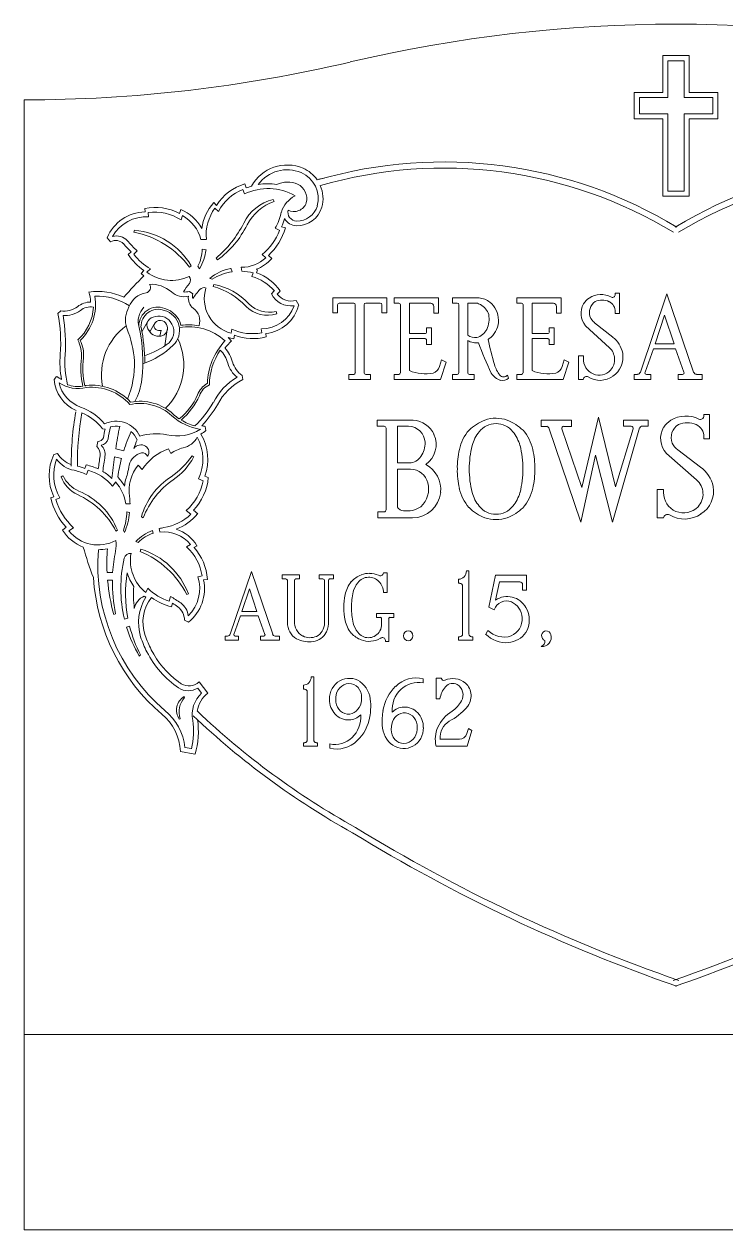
# Model space of a CAD drawing. Header units: inches. Extents: x -10 to 10, y -3 to 15.5.
# Drawn here: x -10 to 0.76, y -3 to 15.5 of the extents above; entities that cross this region are included whole.
import ezdxf

# ---------------------------------------------------------------- set-up
doc = ezdxf.new("R2010")
doc.units = ezdxf.units.IN
doc.header["$MEASUREMENT"] = 0
for name, color, linetype in [('1', 7, 'Continuous'), ('11', 7, 'Continuous'), ('2', 7, 'Continuous')]:
    doc.layers.add(name, color=color, linetype=linetype)

# ---------------------------------------------------------------- blocks, each defined once
blk = doc.blocks.new('FSKMT')
at = {"color": 7, "linetype": 'Continuous', "lineweight": 5}
for p, q in [((-0.349, 0.818), (-0.349, 1)), ((-0.349, 1), (0.349, 1)), ((-0.287, 0.917), (-0.287, 0.818)), ((-0.078, 0.938), (-0.266, 0.938)), ((-0.057, 0.083), (-0.057, 0.917)), ((0.057, 0.917), (0.057, 0.083)), ((0.265, 0.938), (0.078, 0.938)), ((0.287, 0.818), (0.287, 0.917)), ((0.349, 1), (0.349, 0.818)), ((-0.287, 0.818), (-0.349, 0.818)), ((0.349, 0.818), (0.287, 0.818)), ((-0.141, 0), (-0.141, 0.062)), ((-0.141, 0.062), (-0.078, 0.062)), ((0.141, 0), (-0.141, 0)), ((0.078, 0.062), (0.141, 0.062)), ((0.141, 0.062), (0.141, 0))]:
    blk.add_line(p, q, dxfattribs=at)
for centre, radius, start, end in [((-0.264, 0.916), 0.0224, 96.161, 176.6333), ((-0.082, 0.913), 0.0247, 8.1303, 81.8698), ((0.079, 0.916), 0.0223, 93.2156, 176.7843), ((0.264, 0.916), 0.0223, 3.2158, 86.7844), ((-0.079, 0.085), 0.0223, 273.2155, 356.7845), ((0.077, 0.083), 0.0205, 178.6028, 271.3972)]:
    blk.add_arc(centre, radius, start, end, dxfattribs=at)
blk = doc.blocks.new('FSKME')
at = {"color": 7, "linetype": 'Continuous', "lineweight": 5}
for p, q in [((-0.336, 0.938), (-0.336, 1)), ((-0.336, 1), (0.237, 1)), ((-0.273, 0.938), (-0.336, 0.938)), ((-0.253, 0.083), (-0.253, 0.918)), ((0.138, 0.938), (-0.138, 0.938)), ((-0.138, 0.938), (-0.138, 0.563)), ((0.179, 0.813), (0.179, 0.896)), ((0.237, 1), (0.237, 0.813)), ((0.237, 0.813), (0.179, 0.813)), ((0.085, 0.583), (0.085, 0.635)), ((0.085, 0.635), (0.148, 0.635)), ((0.148, 0.635), (0.148, 0.43)), ((-0.138, 0.563), (0.064, 0.563)), ((0.064, 0.502), (-0.138, 0.502)), ((-0.138, 0.502), (-0.138, 0.109)), ((0.085, 0.43), (0.085, 0.482)), ((0.148, 0.43), (0.085, 0.43)), ((0.252, 0.16), (0.279, 0.241)), ((0.336, 0.214), (0.263, 0)), ((0.279, 0.241), (0.336, 0.214)), ((-0.336, 0), (-0.336, 0.062)), ((-0.336, 0.062), (-0.273, 0.062)), ((0.263, 0), (-0.336, 0))]:
    blk.add_line(p, q, dxfattribs=at)
for centre, radius, start, end in [((-0.274, 0.917), 0.0205, 1.3975, 88.6026), ((0.136, 0.895), 0.0427, 0.9347, 87.6847), ((0.065, 0.584), 0.0205, 268.6027, 358.6028), ((0.065, 0.481), 0.0205, 1.3972, 91.3973), ((0.137, 0.193), 0.119, 285.529, 344.0538), ((-0.274, 0.083), 0.0205, 271.3972, 1.3971), ((0.071, 0.642), 0.573, 248.6038, 279.8642)]:
    blk.add_arc(centre, radius, start, end, dxfattribs=at)
blk = doc.blocks.new('FSKMR')
at = {"color": 7, "linetype": 'Continuous', "lineweight": 5}
for p, q in [((-0.363, 0.938), (-0.363, 1)), ((-0.363, 1), (-0.019, 1)), ((-0.3, 0.938), (-0.363, 0.938)), ((-0.28, 0.083), (-0.28, 0.918)), ((-0.05, 0.938), (-0.165, 0.938)), ((-0.165, 0.938), (-0.165, 0.542)), ((-0.165, 0.479), (-0.165, 0.083)), ((-0.363, 0), (-0.363, 0.062)), ((-0.363, 0.062), (-0.3, 0.062)), ((-0.082, 0), (-0.363, 0)), ((-0.144, 0.062), (-0.082, 0.062)), ((-0.082, 0.062), (-0.082, 0)), ((0.347, 0.052), (0.363, 0.016))]:
    blk.add_line(p, q, dxfattribs=at)
for centre, radius, start, end in [((-0.301, 0.917), 0.0205, 1.3975, 88.6026), ((-0.106, 0.717), 0.228, 62.464, 75.9225), ((-0.04, 0.728), 0.273, 53.7364, 85.5108), ((-0.097, 0.727), 0.215, 18.8909, 63.0807), ((-0.051, 0.723), 0.283, 1.1569, 52.5993), ((-0.16, 0.742), 0.271, 332.0757, 11.6641), ((-0.085, 0.697), 0.185, 281.0475, 333.5338), ((-0.041, 0.728), 0.273, 310.6673, 0.2374), ((-0.066, 0.712), 0.197, 239.807, 274.7137), ((-0.051, 0.674), 0.226, 239.8116, 258.3394), ((-0.053, 0.758), 0.308, 261.8278, 274.8991), ((4.033, 2.034), 4.358, 201.3059, 206.6761), ((-0.117, 0.818), 0.391, 303.2021, 310.5376), ((6.068, 1.929), 6.142, 193.5426, 196.5278), ((0.607, 0.323), 0.45, 198.2317, 216.9944), ((-0.301, 0.083), 0.0205, 271.3972, 1.3971), ((-0.145, 0.083), 0.0205, 178.6027, 271.3973), ((0.316, 0.193), 0.212, 213.0369, 253.9976), ((0.298, 0.1), 0.0687, 223.9334, 316.0666), ((0.287, 0.098), 0.112, 254.9568, 312.8588)]:
    blk.add_arc(centre, radius, start, end, dxfattribs=at)
blk = doc.blocks.new('FSKMS')
at = {"color": 7, "linetype": 'Continuous', "lineweight": 5}
for p, q in [((0.189, 1.044), (0.189, 1.059)), ((0.189, 1.059), (0.245, 1.059)), ((0.245, 1.059), (0.245, 0.809)), ((0.189, 0.809), (0.189, 0.83)), ((0.245, 0.809), (0.189, 0.809)), ((0.113, 0.39), (-0.194, 0.66)), ((-0.078, 0.697), (0.155, 0.52)), ((-0.288, 0), (-0.288, 0.291)), ((-0.288, 0.291), (-0.224, 0.291)), ((-0.224, 0.291), (-0.224, 0.26)), ((-0.224, 0), (-0.288, 0))]:
    blk.add_line(p, q, dxfattribs=at)
for centre, radius, start, end in [((-0.034, 0.808), 0.223, 121.0321, 147.3764), ((0.005, 0.747), 0.296, 63.3079, 121.479), ((0.153, 1.043), 0.0358, 244.8446, 0.9656), ((-0.026, 0.813), 0.228, 149.7034, 222.2256), ((0.013, 0.821), 0.159, 122.0003, 200.2275), ((0.018, 0.745), 0.229, 66.2589, 113.1119), ((0.048, 0.829), 0.141, 0.3867, 63.5416), ((0.006, 0.827), 0.154, 203.0809, 237.0186), ((-0.038, 0.252), 0.33, 12.4733, 54.3682), ((-0.01, 0.245), 0.19, 316.9544, 49.7053), ((-0.019, 0.257), 0.205, 179.2184, 316.1635), ((0.009, 0.276), 0.279, 302.5658, 9.6224), ((-0.183, -0.005), 0.0419, 60.6795, 172.4506), ((-0.009, 0.289), 0.3, 239.3089, 304.2498)]:
    blk.add_arc(centre, radius, start, end, dxfattribs=at)
blk = doc.blocks.new('FSKMA')
at = {"color": 7, "linetype": 'Continuous', "lineweight": 5}
for p, q in [((-0.359, 0.09), (-0.015, 1.052)), ((-0.015, 1.052), (0.329, 0.09)), ((-0.047, 0.788), (-0.169, 0.438)), ((0.076, 0.438), (-0.047, 0.788)), ((-0.191, 0.375), (-0.298, 0.089)), ((0.097, 0.375), (-0.191, 0.375)), ((-0.169, 0.438), (0.076, 0.438)), ((0.204, 0.089), (0.097, 0.375)), ((-0.438, 0), (-0.438, 0.062)), ((-0.438, 0.062), (-0.398, 0.062)), ((-0.223, 0), (-0.438, 0)), ((-0.278, 0.062), (-0.223, 0.062)), ((-0.223, 0.062), (-0.223, 0)), ((0.13, 0), (0.13, 0.062)), ((0.13, 0.062), (0.185, 0.062)), ((0.438, 0), (0.13, 0)), ((0.368, 0.062), (0.438, 0.062)), ((0.438, 0.062), (0.438, 0))]:
    blk.add_line(p, q, dxfattribs=at)
for centre, radius, start, end in [((-0.397, 0.104), 0.0411, 268.5562, 341.4279), ((-0.279, 0.083), 0.0203, 160.7026, 272.3551), ((0.186, 0.082), 0.02, 269.1032, 20.6284), ((0.367, 0.104), 0.0411, 198.5721, 271.4438)]:
    blk.add_arc(centre, radius, start, end, dxfattribs=at)
blk = doc.blocks.new('FSKMB')
at = {"color": 7, "linetype": 'Continuous', "lineweight": 5}
for p, q in [((-0.326, 0.938), (-0.326, 1)), ((-0.326, 1), (0.043, 1)), ((-0.253, 0.938), (-0.326, 0.938)), ((-0.233, 0.083), (-0.233, 0.918)), ((-0.004, 0.938), (-0.118, 0.938)), ((-0.118, 0.938), (-0.118, 0.563)), ((-0.118, 0.563), (0.005, 0.563)), ((0.018, 0.5), (-0.118, 0.5)), ((-0.118, 0.5), (-0.118, 0.109)), ((-0.316, 0), (-0.316, 0.062)), ((-0.316, 0.062), (-0.253, 0.062)), ((0.038, 0), (-0.316, 0))]:
    blk.add_line(p, q, dxfattribs=at)
for centre, radius, start, end in [((0.033, 0.755), 0.245, 23.7729, 87.6201), ((-0.254, 0.917), 0.0205, 1.3974, 88.6026), ((-0.006, 0.766), 0.172, 2.6656, 89.2939), ((-0.086, 0.771), 0.252, 325.801, 0.6256), ((0.03, 0.751), 0.249, 305.2578, 24.4847), ((0.003, 0.702), 0.139, 270.743, 328.8522), ((0.013, 0.313), 0.187, 14.1942, 88.4069), ((0.032, 0.289), 0.294, 354.3316, 61.169), ((0.035, 0.292), 0.292, 270.6406, 353.7077), ((-0.044, 0.297), 0.246, 312.3839, 14.7353), ((-0.254, 0.083), 0.0205, 271.3972, 1.3972), ((-0.042, 0.168), 0.0964, 218.0327, 261.6846), ((-0.022, 0.327), 0.256, 262.3786, 304.1742)]:
    blk.add_arc(centre, radius, start, end, dxfattribs=at)
blk = doc.blocks.new('FSKMO')
at = {"color": 7, "linetype": 'Continuous', "lineweight": 5}
for centre, radius, start, end in [((0.051, 0.565), 0.466, 110.7844, 134.6146), ((0.007, 0.627), 0.394, 91.019, 107.9055), ((-0.008, 0.615), 0.405, 72.3415, 88.8955), ((-0.057, 0.558), 0.475, 45.4993, 68.7789), ((0.06, 0.606), 0.445, 139.0186, 167.8513), ((0.134, 0.633), 0.394, 140.8956, 164.0268), ((-0.001, 0.748), 0.217, 89.8312, 142.2279), ((0.003, 0.753), 0.212, 37.1465, 90.7943), ((-0.134, 0.633), 0.394, 15.9729, 39.1047), ((-0.06, 0.606), 0.445, 12.1487, 40.9814), ((0.764, 0.497), 1.038, 166.4234, 179.7969), ((-0.698, 0.509), 0.972, 359.5109, 13.798), ((0.36, 0.521), 0.756, 166.3809, 181.5107), ((-0.36, 0.521), 0.756, 358.4893, 13.6191), ((0.36, 0.481), 0.756, 178.4893, 193.6191), ((0.764, 0.505), 1.038, 180.2031, 193.5766), ((-0.698, 0.493), 0.972, 346.202, 0.4891), ((-0.36, 0.481), 0.756, 346.3809, 1.5107), ((0.073, 0.404), 0.46, 192.63, 220.5), ((0.134, 0.369), 0.394, 195.9732, 219.1044), ((-0.134, 0.369), 0.394, 320.8953, 344.0271), ((-0.073, 0.404), 0.46, 319.5, 347.37), ((0.051, 0.437), 0.466, 225.3855, 249.2155), ((-0.003, 0.251), 0.213, 217.5748, 270.9052), ((-0.005, 0.322), 0.339, 251.225, 270.8298), ((0.006, 0.246), 0.208, 268.4727, 323.0473), ((0.004, 0.331), 0.348, 269.2597, 288.532), ((-0.057, 0.444), 0.475, 291.2212, 314.5006)]:
    blk.add_arc(centre, radius, start, end, dxfattribs=at)
blk = doc.blocks.new('FSKMW')
at = {"color": 7, "linetype": 'Continuous', "lineweight": 5}
for p, q in [((-0.547, 0.937), (-0.547, 1)), ((-0.547, 1), (-0.234, 1)), ((-0.234, 1), (-0.234, 0.937)), ((-0.13, 0.313), (0.042, 1.031)), ((0.042, 1.031), (0.213, 0.318)), ((0.297, 0.938), (0.297, 1)), ((0.297, 1), (0.547, 1)), ((0.547, 1), (0.547, 0.938)), ((-0.489, 0.937), (-0.547, 0.937)), ((-0.141, -0.042), (-0.469, 0.923)), ((-0.335, 0.91), (-0.13, 0.313)), ((-0.234, 0.937), (-0.315, 0.937)), ((0.461, 0.923), (0.182, -0.042)), ((0.213, 0.318), (0.395, 0.912)), ((0.375, 0.938), (0.297, 0.938)), ((0.547, 0.938), (0.481, 0.938)), ((0.01, 0.641), (-0.141, -0.042)), ((0.182, -0.042), (0.01, 0.641))]:
    blk.add_line(p, q, dxfattribs=at)
for centre, radius, start, end in [((-0.49, 0.915), 0.0225, 22.1027, 87.9133), ((-0.316, 0.917), 0.0203, 87.6449, 199.2974), ((0.376, 0.917), 0.0202, 343.3311, 91.806), ((0.482, 0.916), 0.0215, 91.3323, 162.4076)]:
    blk.add_arc(centre, radius, start, end, dxfattribs=at)
blk = doc.blocks.new('FSKMU')
at = {"color": 7, "linetype": 'Continuous', "lineweight": 5}
for p, q in [((-0.414, 0.939), (-0.414, 1.001)), ((-0.414, 1.001), (-0.132, 1.001)), ((-0.351, 0.939), (-0.414, 0.939)), ((-0.132, 0.939), (-0.195, 0.939)), ((-0.132, 1.001), (-0.132, 0.939)), ((0.185, 0.939), (0.185, 1.001)), ((0.185, 1.001), (0.414, 1.001)), ((0.248, 0.939), (0.185, 0.939)), ((0.414, 0.939), (0.352, 0.939)), ((0.414, 1.001), (0.414, 0.939)), ((-0.33, 0.272), (-0.33, 0.919)), ((-0.216, 0.919), (-0.216, 0.293)), ((0.269, 0.261), (0.269, 0.919)), ((0.331, 0.919), (0.331, 0.249))]:
    blk.add_line(p, q, dxfattribs=at)
for centre, radius, start, end in [((-0.352, 0.916), 0.0224, 6.1611, 86.6333), ((-0.195, 0.918), 0.0205, 88.603, 178.6026), ((0.247, 0.916), 0.0224, 6.1611, 86.6333), ((0.352, 0.918), 0.0205, 88.603, 178.6025), ((-0.042, 0.272), 0.288, 180.0013, 240.2262), ((0.032, 0.285), 0.248, 178.1983, 243.2127), ((0.043, 0.263), 0.226, 294.7998, 359.5303), ((0.082, 0.248), 0.249, 322.2387, 0.1758), ((0.017, 0.415), 0.441, 242.837, 275.0026), ((0.036, 0.308), 0.27, 244.6099, 292.237), ((0.04, 0.272), 0.298, 272.9194, 323.4378)]:
    blk.add_arc(centre, radius, start, end, dxfattribs=at)
blk = doc.blocks.new('FSKMG')
at = {"color": 7, "linetype": 'Continuous', "lineweight": 5}
for p, q in [((0.237, 1.032), (0.294, 1.032)), ((0.294, 1.032), (0.294, 0.73)), ((0.294, 0.73), (0.237, 0.73)), ((0.122, 0.35), (0.122, 0.407)), ((0.122, 0.407), (0.404, 0.407)), ((0.404, 0.407), (0.404, 0.35)), ((0.185, 0.35), (0.122, 0.35)), ((0.206, 0.22), (0.206, 0.329)), ((0.32, 0.329), (0.32, -0.019)), ((0.404, 0.35), (0.341, 0.35)), ((0.268, -0.019), (0.268, -0.004)), ((0.32, -0.019), (0.268, -0.019))]:
    blk.add_line(p, q, dxfattribs=at)
for centre, radius, start, end in [((0.044, 0.565), 0.466, 110.7843, 134.6146), ((-0.008, 0.748), 0.217, 89.8312, 142.228), ((0.005, 0.682), 0.344, 88.7288, 111.5797), ((-0.001, 0.72), 0.245, 47.9686, 91.5816), ((0.012, 0.674), 0.351, 66.1355, 89.8416), ((0.182, 1.043), 0.0556, 239.2016, 348.8514), ((0.052, 0.606), 0.445, 139.0188, 167.8511), ((0.757, 0.497), 1.038, 166.4234, 179.7969), ((0.126, 0.633), 0.394, 140.8955, 164.0269), ((-0.017, 0.724), 0.254, 1.3847, 44.6099), ((0.353, 0.521), 0.756, 166.3807, 181.5109), ((0.353, 0.481), 0.756, 178.4891, 193.6193), ((0.757, 0.505), 1.038, 180.2031, 193.5766), ((0.066, 0.404), 0.46, 192.6302, 220.4999), ((0.126, 0.369), 0.394, 195.9732, 219.1045), ((0.014, 0.241), 0.192, 321.3393, 353.6678), ((0.185, 0.33), 0.0205, 358.6029, 91.3971), ((0.34, 0.33), 0.0205, 88.6029, 181.3971), ((0.029, 0.417), 0.441, 225.0403, 249.4523), ((-0.011, 0.251), 0.213, 217.5747, 270.9053), ((0.005, 0.363), 0.382, 249.8496, 298.8369), ((-0.002, 0.246), 0.208, 268.4728, 323.0473), ((0.221, -0.006), 0.0463, 2.1132, 133.2744)]:
    blk.add_arc(centre, radius, start, end, dxfattribs=at)
blk = doc.blocks.new('SKMPERID')
at = {"color": 7, "linetype": 'Continuous', "lineweight": 0}
blk.add_circle((-0.002, 0.067), 0.0762, dxfattribs=at)
blk = doc.blocks.new('FSKM1')
at = {"color": 7, "linetype": 'Continuous', "lineweight": 5}
for p, q in [((-0.115, 0.872), (-0.115, 0.936)), ((0.01, 1.063), (0.052, 1.063)), ((0.052, 1.063), (0.052, 0.095)), ((-0.094, 0.872), (-0.115, 0.872)), ((-0.052, 0.095), (-0.052, 0.829)), ((-0.115, 0), (-0.115, 0.052)), ((-0.115, 0.052), (-0.094, 0.052)), ((0.115, 0), (-0.115, 0)), ((0.094, 0.052), (0.115, 0.052)), ((0.115, 0.052), (0.115, 0))]:
    blk.add_line(p, q, dxfattribs=at)
for centre, radius, start, end in [((-0.111, 1.057), 0.121, 268.1838, 2.7257), ((-0.094, 0.829), 0.0426, 359.4029, 89.2488), ((-0.094, 0.095), 0.0426, 270.7503, 0.598), ((0.095, 0.095), 0.0426, 179.4244, 267.8482)]:
    blk.add_arc(centre, radius, start, end, dxfattribs=at)
blk = doc.blocks.new('FSKM5')
at = {"color": 7, "linetype": 'Continuous', "lineweight": 5}
for p, q in [((-0.299, 0.508), (-0.194, 0.998)), ((-0.194, 0.998), (0.306, 0.998)), ((0.306, 0.998), (0.306, 0.765)), ((-0.132, 0.893), (-0.194, 0.614)), ((0.201, 0.893), (-0.132, 0.893)), ((0.243, 0.765), (0.243, 0.85)), ((0.306, 0.765), (0.243, 0.765)), ((-0.215, 0.466), (-0.299, 0.508)), ((-0.352, 0.094), (-0.317, 0.15))]:
    blk.add_line(p, q, dxfattribs=at)
for centre, radius, start, end in [((0.2, 0.851), 0.0426, 359.4032, 89.2487), ((-0.018, 0.391), 0.211, 67.5263, 159.169), ((-0.004, 0.319), 0.351, 30.8605, 122.8273), ((-0.041, 0.328), 0.278, 3.7623, 68.0507), ((-0.007, 0.309), 0.359, 328.0697, 31.9303), ((-0.045, 0.328), 0.282, 291.2296, 3.6537), ((-0.023, 0.438), 0.477, 226.2474, 274.2661), ((-0.057, 0.43), 0.382, 227.097, 287.5088), ((-0.02, 0.362), 0.4, 274.7423, 322.6475)]:
    blk.add_arc(centre, radius, start, end, dxfattribs=at)
blk = doc.blocks.new('SKMCOMMA')
at = {"color": 7, "linetype": 'Continuous', "lineweight": 5}
for centre, radius, start, end in [((-0.059, 0.044), 0.141, 261.5845, 17.125), ((0.003, 0.067), 0.0753, 14.4061, 253.5687), ((-0.099, -0.017), 0.0811, 283.8191, 7.8392)]:
    blk.add_arc(centre, radius, start, end, dxfattribs=at)
blk = doc.blocks.new('FSKM9')
at = {"color": 7, "linetype": 'Continuous', "lineweight": 5}
for p, q in [((-0.234, 0.747), (-0.234, 0.674)), ((0.182, 0.701), (0.183, 0.747)), ((-0.33, -0.032), (-0.33, 0.032))]:
    blk.add_line(p, q, dxfattribs=at)
for centre, radius, start, end in [((-0.027, 0.727), 0.308, 116.9574, 182.0061), ((-0.012, 0.738), 0.223, 92.44, 177.7478), ((-0.015, 0.718), 0.321, 57.3327, 118.0706), ((-0.024, 0.754), 0.207, 358.0538, 89.204), ((-0.061, 0.666), 0.389, 1.675, 55.9296), ((-0.029, 0.706), 0.305, 178.035, 272.3631), ((-0.024, 0.702), 0.212, 187.5868, 274.6402), ((-0.049, 0.719), 0.232, 280.4004, 355.6734), ((-0.622, 0.616), 0.952, 350.1725, 3.6918), ((-0.253, 0.449), 0.424, 259.5991, 3.983), ((-0.033, 0.703), 0.302, 273.0369, 312.2246), ((-0.324, 0.566), 0.651, 312.1381, 349.9953), ((-0.217, 0.439), 0.484, 256.5467, 312.8575)]:
    blk.add_arc(centre, radius, start, end, dxfattribs=at)
blk = doc.blocks.new('FSKM6')
at = {"color": 7, "linetype": 'Continuous', "lineweight": 5}
for p, q in [((0.328, 1.032), (0.328, 0.968)), ((-0.184, 0.299), (-0.185, 0.253)), ((0.232, 0.253), (0.232, 0.326))]:
    blk.add_line(p, q, dxfattribs=at)
for centre, radius, start, end in [((0.251, 0.551), 0.424, 79.5991, 183.983), ((0.215, 0.561), 0.484, 76.5467, 132.8575), ((0.322, 0.434), 0.651, 132.1381, 169.9953), ((0.031, 0.297), 0.302, 93.0368, 132.2246), ((0.027, 0.294), 0.305, 358.035, 92.3631), ((0.62, 0.384), 0.952, 170.1726, 183.6917), ((0.047, 0.281), 0.232, 100.4004, 175.6734), ((0.022, 0.298), 0.212, 7.5443, 94.6828), ((0.059, 0.334), 0.389, 181.675, 235.9296), ((0.022, 0.246), 0.207, 178.0538, 269.204), ((0.01, 0.262), 0.223, 272.44, 357.7478), ((0.025, 0.273), 0.308, 296.9574, 2.0061), ((0.014, 0.282), 0.321, 237.3327, 298.0705)]:
    blk.add_arc(centre, radius, start, end, dxfattribs=at)
blk = doc.blocks.new('FSKM2')
at = {"color": 7, "linetype": 'Continuous', "lineweight": 5}
for p, q in [((-0.281, 0.723), (-0.281, 1.042)), ((-0.281, 1.042), (-0.198, 1.042)), ((-0.219, 0.723), (-0.281, 0.723)), ((0.214, 0.191), (0.239, 0.271)), ((0.294, 0.24), (0.219, 0)), ((0.239, 0.271), (0.294, 0.24)), ((0.219, 0), (-0.281, 0)), ((-0.219, 0.104), (0.095, 0.104))]:
    blk.add_line(p, q, dxfattribs=at)
for centre, radius, start, end in [((-0.156, 1.049), 0.043, 188.886, 294.6937), ((-0.009, 0.713), 0.323, 51.4357, 113.4819), ((-0.014, 0.811), 0.151, 60.8883, 139.399), ((-0.025, 0.785), 0.179, 329.5251, 61.8242), ((0.029, 0.77), 0.255, 316.5755, 50.1104), ((0.116, 0.676), 0.338, 136.3042, 171.9752), ((-0.489, 1.243), 0.957, 295.9617, 317.3258), ((-0.304, 0.96), 0.509, 303.4378, 328.4732), ((0.274, 0.024), 0.592, 120.2442, 153.3798), ((0.08, 0.124), 0.299, 120.1528, 183.762), ((0.151, 0.107), 0.446, 155.7989, 193.8551), ((0.095, 0.229), 0.125, 269.9627, 342.3319)]:
    blk.add_arc(centre, radius, start, end, dxfattribs=at)
blk = doc.blocks.new('CRS2')
at = {"layer": '11', "color": 7, "linetype": 'Continuous', "lineweight": 5}
for p, q in [((0.203, 2.078), (-0.203, 2.078)), ((-0.203, 2.078), (-0.203, 1.513)), ((0.203, 1.513), (0.203, 2.078)), ((0.125, 2), (-0.125, 2)), ((-0.125, 2), (-0.125, 1.435)), ((0.125, 1.435), (0.125, 2)), ((-0.203, 1.513), (-0.641, 1.513)), ((-0.641, 1.513), (-0.641, 1.107)), ((0.641, 1.513), (0.203, 1.513)), ((0.641, 1.107), (0.641, 1.513)), ((-0.125, 1.435), (-0.562, 1.435)), ((-0.562, 1.435), (-0.562, 1.185)), ((0.562, 1.435), (0.125, 1.435)), ((0.562, 1.185), (0.562, 1.435)), ((-0.562, 1.185), (-0.125, 1.185)), ((-0.125, 1.185), (-0.125, 0)), ((0.125, 0), (0.125, 1.185)), ((0.125, 1.185), (0.562, 1.185)), ((-0.641, 1.107), (-0.203, 1.107)), ((-0.203, 1.107), (-0.203, -0.078)), ((0.203, -0.078), (0.203, 1.107)), ((0.203, 1.107), (0.641, 1.107)), ((-0.125, 0), (0.125, 0)), ((-0.203, -0.078), (0.203, -0.078))]:
    blk.add_line(p, q, dxfattribs=at)

msp = doc.modelspace()

# ---------------------------------------------------------------- linework, layer by layer
at = {"color": 7, "linetype": 'Continuous', "lineweight": 5}
for p, q in [((-10, 0), (-10, 14.338)), ((-6.644, 12.961), (-6.618, 12.894)), ((-6.593, 12.986), (-6.614, 13.049)), ((-8.15, 12.671), (-8.145, 12.618)), ((-8.09, 12.544), (-8.097, 12.611)), ((-7.595, 12.654), (-7.616, 12.595)), ((-7.049, 12.719), (-7.092, 12.761)), ((-7.073, 12.678), (-7.017, 12.626)), ((-7.592, 12.496), (-7.573, 12.562)), ((-8.728, 12.222), (-8.674, 12.161)), ((-6.15, 12.367), (-6.08, 12.335)), ((-5.991, 12.374), (-6.053, 12.391)), ((-7.288, 12.195), (-7.205, 12.197)), ((-7.27, 12.045), (-7.209, 12.038)), ((-8.358, 12.006), (-8.402, 11.967)), ((-8.317, 11.97), (-8.266, 12.023)), ((-6.348, 11.967), (-6.292, 11.916)), ((-6.2, 11.902), (-6.253, 11.952)), ((-8.164, 11.72), (-8.206, 11.674)), ((-8.119, 11.693), (-8.061, 11.743)), ((-7.308, 11.747), (-7.334, 11.786)), ((-6.81, 11.7), (-6.831, 11.753)), ((-6.669, 11.769), (-6.66, 11.709)), ((-6.486, 11.683), (-6.506, 11.626)), ((-6.434, 11.682), (-6.42, 11.729)), ((-7.154, 11.6), (-7.113, 11.585)), ((-7.414, 11.364), (-7.464, 11.399)), ((-6.162, 11.407), (-6.206, 11.36)), ((-6.117, 11.357), (-6.073, 11.405)), ((-9.438, 11.101), (-9.483, 11.062)), ((-5.788, 11.19), (-5.825, 11.261)), ((-6.815, 10.822), (-6.826, 10.759)), ((-6.362, 10.826), (-6.355, 10.765)), ((-6.287, 10.7), (-6.291, 10.754)), ((-6.782, 10.672), (-6.775, 10.725)), ((-9.501, 10.093), (-9.539, 10.048)), ((-6.645, 10.046), (-6.653, 10.109)), ((-8.795, 9.291), (-8.758, 9.284)), ((-7.212, 9.265), (-7.221, 9.328)), ((-8.869, 9.097), (-8.885, 9.02)), ((-9.489, 8.911), (-9.543, 8.895)), ((-8.472, 8.955), (-8.595, 8.982)), ((-7.784, 8.985), (-7.752, 8.914)), ((-9.046, 8.737), (-9.068, 8.681)), ((-8.614, 8.86), (-8.506, 8.834)), ((-8.251, 8.731), (-8.19, 8.667)), ((-9.044, 8.59), (-9.02, 8.655)), ((-7.325, 8.522), (-7.252, 8.495)), ((-7.175, 8.544), (-7.228, 8.562)), ((-8.643, 8.409), (-8.594, 8.475)), ((-9.544, 8.249), (-9.593, 8.23)), ((-9.513, 8.205), (-9.453, 8.234)), ((-8.439, 8.142), (-8.375, 8.142)), ((-8.426, 8.015), (-8.381, 8.007)), ((-7.515, 8.037), (-7.442, 7.98)), ((-7.337, 7.988), (-7.404, 8.041)), ((-9.353, 7.78), (-9.412, 7.737)), ((-9.313, 7.726), (-9.242, 7.773)), ((-8.461, 7.7), (-8.476, 7.738)), ((-8.02, 7.687), (-8.032, 7.729)), ((-7.927, 7.762), (-7.917, 7.708)), ((-8.288, 7.561), (-8.25, 7.548)), ((-7.449, 7.516), (-7.507, 7.481)), ((-7.395, 7.472), (-7.348, 7.496)), ((-8.728, 7.088), (-8.641, 7.084)), ((-7.269, 7.033), (-7.335, 7.022)), ((-8.646, 6.966), (-8.72, 6.969)), ((-8.101, 6.847), (-8.133, 6.779)), ((-7.246, 6.974), (-7.188, 6.981)), ((-8.158, 6.722), (-8.134, 6.708)), ((-7.756, 6.72), (-7.775, 6.646)), ((-7.738, 6.561), (-7.726, 6.615)), ((-8.625, 6.444), (-8.599, 6.453)), ((-8.462, 6.372), (-8.409, 6.384)), ((-7.539, 6.356), (-7.477, 6.322)), ((-8.428, 6.247), (-8.382, 6.263)), ((-8.215, 5.822), (-8.233, 5.804)), ((-7.182, 5.233), (-7.314, 5.407)), ((-7.538, 5.169), (-7.548, 5.182)), ((-7.335, 5.312), (-7.277, 5.236)), ((-7.622, 4.836), (-7.608, 4.843)), ((-7.603, 4.34), (-7.379, 4.299)), ((-7.432, 4.384), (-7.533, 4.402)), ((-10, 0), (10, 0))]:
    msp.add_line(p, q, dxfattribs=at)
for centre, radius, start, end in [((0, -6.299), 21.799, 76.7399, 103.2601), ((-10.011, 36.231), 21.894, 270.0299, 283.2321), ((-5.965, 12.715), 0.623, 66.9295, 151.3099), ((-5.965, 12.715), 0.55, 67.0013, 143.9954), ((-5.923, 12.822), 0.435, 345.2616, 66.5105), ((-5.923, 12.822), 0.508, 34.8796, 66.5296), ((-4.181, 7.607), 5.663, 102.4281, 103.5279), ((-6.398, 12.313), 0.767, 106.355, 147.9998), ((-6.398, 12.313), 0.694, 110.8129, 153.1669), ((-6.259, 12.156), 0.821, 59.7057, 115.9535), ((-6.26, 12.159), 0.891, 106.3579, 111.9053), ((-6.259, 12.161), 0.89, 81.3856, 99.7022), ((-5.963, 12.684), 0.392, 66.1285, 114.5338), ((-5.905, 12.824), 0.241, 344.406, 65.3927), ((-5.923, 12.822), 0.508, 344.9515, 23.3891), ((-5.657, 12.494), 0.415, 116.8825, 163.1833), ((-8.129, 11.968), 0.651, 91.3822, 156.9621), ((-7.988, 11.889), 0.799, 62.1861, 101.6747), ((-8.007, 11.845), 0.772, 57.5471, 96.7175), ((-7.849, 12.053), 0.653, 28.6217, 67.0837), ((-6.552, 12.269), 0.73, 137.6547, 172.3975), ((-6.508, 12.264), 0.7, 143.7491, 185.5423), ((-6.85, 12.778), 0.812, 329.5718, 348.4051), ((-5.818, 12.616), 0.137, 166.5643, 268.4019), ((-5.86, 12.821), 0.197, 242.1178, 341.4906), ((-5.816, 12.806), 0.401, 268.9497, 343.2408), ((-5.816, 12.806), 0.328, 268.9546, 343.1953), ((-8.124, 11.949), 0.596, 86.8128, 150.7252), ((-7.853, 12.05), 0.583, 14.3002, 61.2826), ((-6.881, 12.79), 0.919, 334.2785, 342.5785), ((-5.818, 12.616), 0.211, 208.4345, 268.5632), ((-8.579, 12.033), 0.217, 42.2934, 107.0498), ((-6.907, 12.656), 0.887, 309.0867, 338.7849), ((-6.887, 12.638), 0.934, 312.7446, 343.6028), ((-8.594, 12.011), 0.169, 44.3015, 117.8247), ((-7.366, 13.053), 1.442, 219.6908, 226.5346), ((-7.374, 13.046), 1.357, 219.7133, 228.9245), ((-7.855, 12.052), 0.585, 332.9409, 359.3611), ((-7.984, 12.138), 0.781, 329.9846, 352.6918), ((-7.694, 12.411), 0.836, 212.1356, 235.8276), ((-7.68, 12.432), 0.787, 215.9212, 241.0353), ((-6.663, 12.311), 0.542, 269.4015, 313.175), ((-6.664, 12.32), 0.624, 291.0794, 317.9745), ((-7.739, 12.193), 0.698, 228.0025, 232.6686), ((-7.739, 12.209), 0.641, 233.5742, 295.1077), ((-6.674, 11.007), 0.762, 101.8417, 128.9865), ((-6.689, 10.927), 0.783, 98.8767, 122.7822), ((-6.688, 10.938), 0.771, 74.8173, 87.8913), ((-6.666, 11.201), 0.583, 64.9865, 67.0973), ((-6.661, 11.013), 0.707, 33.6979, 71.2513), ((-4.177, 7.591), 5.68, 134.5584, 139.0974), ((-8.142, 11.458), 0.0806, 279.5912, 37.917), ((-8.051, 11.039), 0.469, 48.5991, 93.3938), ((-6.394, 10.665), 1.37, 141.3236, 148.0413), ((-7.535, 11.573), 0.088, 324.3133, 39.3694), ((-6.678, 10.976), 0.672, 39.8006, 75.1983), ((-9.664, 11.196), 0.759, 313.7947, 9.9366), ((-8.873, 10.446), 0.953, 64.9571, 98.071), ((-9.669, 11.194), 0.691, 3.4789, 16.5056), ((-8.883, 10.425), 0.902, 56.5538, 92.0879), ((-8.072, 11.039), 0.343, 99.513, 159.1564), ((-7.546, 11.611), 0.293, 228.5642, 282.874), ((-7.533, 11.64), 0.251, 264.7221, 285.9829), ((-7.274, 11.301), 0.208, 173.4361, 230.1658), ((-7.23, 11.332), 0.187, 170.0751, 193.3396), ((-6.674, 10.827), 0.87, 136.2918, 147.9905), ((-7.241, 11.375), 0.0817, 67.6258, 139.1817), ((-6.692, 11.286), 0.544, 162.4058, 255.7354), ((-5.905, 11.512), 0.337, 206.7906, 277.7131), ((-5.904, 11.514), 0.265, 216.2671, 287.3667), ((-9.39, 11.462), 0.365, 262.3748, 305.1191), ((-9.377, 11.439), 0.412, 266.397, 305.631), ((-8.982, 10.925), 0.311, 89.669, 129.6293), ((-9.664, 11.196), 0.728, 311.9437, 356.9539), ((-8.982, 10.924), 0.238, 79.3017, 130.7004), ((-8.036, 10.961), 0.409, 150.6226, 198.0445), ((-7.936, 10.939), 0.314, 136.1919, 197.2129), ((-7.948, 10.864), 0.294, 68.8946, 179.0654), ((-7.943, 10.86), 0.265, 69.4788, 181.5932), ((-7.935, 10.8), 0.319, 314.2933, 74.4421), ((-7.951, 10.785), 0.369, 14.5859, 72.9237), ((-7.54, 10.947), 0.235, 341.4673, 55.6229), ((-6.35, 11.343), 0.517, 268.752, 341.4531), ((-6.345, 11.324), 0.572, 275.3296, 346.4575), ((-11.761, 10.61), 2.322, 355.6338, 11.2186), ((-11.708, 10.609), 2.343, 355.5577, 10.2962), ((-9.934, 10.22), 1.629, 3.8556, 22.1371), ((-10.744, 10.315), 2.564, 354.1119, 11.961), ((-10.732, 10.315), 2.582, 359.6574, 12.0068), ((-7.473, 10.03), 0.825, 47.7709, 100.1533), ((-7.474, 10.03), 0.857, 79.4978, 98.0168), ((-6.502, 11.466), 0.716, 244.1095, 281.8814), ((-9.604, 10.425), 0.484, 354.9309, 28.3664), ((-9.607, 10.424), 0.519, 354.9133, 25.5081), ((-8.579, 11.48), 1.255, 288.4954, 313.6574), ((-6.183, 9.953), 1.007, 136.9651, 178.1617), ((-6.161, 9.945), 0.957, 133.4886, 142.3714), ((-7.473, 10.047), 0.882, 42.1539, 47.0692), ((-6.692, 11.266), 0.6, 252.5253, 261.3788), ((-6.489, 11.51), 0.835, 249.9626, 284.0425), ((-7.944, 10.317), 1.507, 175.5835, 190.4041), ((-7.948, 10.317), 1.428, 175.5411, 194.162), ((-7.754, 10.227), 1.376, 173.5255, 191.8287), ((-7.745, 10.227), 1.354, 173.5974, 191.8222), ((-6.184, 9.954), 0.974, 145.9482, 179.3102), ((-7.336, 10.169), 0.478, 15.3815, 43.7314), ((-7.337, 10.168), 0.553, 15.3949, 40.8046), ((-9.674, 10.276), 1.366, 337.2047, 2.265), ((-6.474, 10.411), 0.418, 196.0257, 231.6297), ((-6.433, 10.43), 0.389, 197.0539, 235.5008), ((-8.974, 10.09), 0.566, 184.272, 246.1111), ((-9.165, 10.541), 0.559, 233.162, 242.3108), ((-9.171, 10.43), 0.522, 235.7585, 284.1285), ((-8.961, 10.11), 0.516, 192.5484, 250.5681), ((-9.157, 10.163), 0.97, 332.0356, 353.4238), ((-6.275, 9.291), 0.915, 120.037, 153.9977), ((-6.278, 9.293), 0.838, 115.9946, 154.0611), ((-9.17, 10.436), 0.496, 250.8609, 277.9794), ((-9.286, 10.943), 1.016, 282.266, 283.3469), ((-9.286, 10.943), 1.016, 282.266, 283.3469), ((-8.959, 9.157), 0.803, 42.4466, 96.5894), ((-8.96, 9.156), 0.772, 41.132, 96.1893), ((-8.229, 10.196), 0.968, 308.9819, 336.5264), ((-7.034, 9.696), 0.328, 118.3466, 159.687), ((-7.033, 9.696), 0.297, 114.8588, 159.9483), ((-9.425, 8.819), 0.856, 39.6547, 70.0356), ((-8.222, 8.953), 0.727, 47.8489, 102.4121), ((-8.222, 8.954), 0.759, 47.8057, 101.0068), ((-8.23, 10.197), 1.001, 309.6093, 336.4896), ((-8.61, 10.597), 1.762, 314.2049, 329.0997), ((-8.595, 10.585), 1.816, 316.667, 329.3939), ((-9.454, 8.764), 0.843, 38.6734, 66.3147), ((-7.169, 10.112), 0.839, 227.6511, 261.4504), ((-7.156, 10.129), 0.828, 227.7383, 235.8513), ((-3.079, 8.096), 5.802, 168.1781, 169.4861), ((-8.586, 9.009), 0.399, 25.3381, 116.7684), ((-1.784, 7.828), 7.051, 167.7785, 169.3054), ((-8.585, 8.985), 0.347, 81.4208, 105.015), ((-0.876, 7.777), 7.813, 168.5409, 171.1212), ((-5.907, 8.156), 2.686, 155.9555, 162.6936), ((-8.586, 8.984), 0.349, 23.5662, 49.8113), ((-7.652, 9.865), 0.683, 256.619, 301.5992), ((-7.17, 10.109), 0.803, 238.3143, 254.7566), ((-7.653, 9.803), 0.696, 301.7143, 309.3147), ((-7.047, 10.356), 1.043, 257.4575, 260.3972), ((-8.869, 9.188), 0.0915, 269.7794, 338.0469), ((-8.837, 9.167), 0.129, 279.1086, 346.1594), ((-6.089, 8.234), 2.351, 157.7725, 161.3335), ((-7.976, 8.333), 0.883, 79.1594, 106.4214), ((-7.616, 9.295), 0.3, 280.8704, 334.311), ((-7.954, 8.824), 0.697, 334.3348, 29.2563), ((-7.953, 8.824), 0.77, 340.1295, 30.1585), ((-8.872, 8.571), 0.745, 154.2244, 205.5898), ((-9.133, 9.142), 0.425, 213.0024, 250.1915), ((-9.032, 8.886), 0.199, 357.1305, 42.3786), ((-8.973, 8.892), 0.215, 353.1901, 43.4776), ((-8.146, 8.679), 0.247, 102.2406, 167.0776), ((-8.208, 8.914), 0.131, 57.3973, 146.1514), ((-8.184, 8.837), 0.0839, 22.5238, 99.9006), ((-7.512, 8.22), 0.812, 109.593, 146.6702), ((-8.192, 8.933), 0.106, 323.402, 58.7614), ((-7.337, 8.244), 0.788, 106.3706, 121.7547), ((-8.833, 8.584), 0.712, 160.2027, 209.4913), ((-9.164, 9.061), 0.413, 214.8357, 260.3058), ((-9.382, 7.906), 0.837, 67.9625, 76.2827), ((-9.209, 7.949), 0.804, 64.4696, 78.2978), ((-2.206, 7.787), 6.716, 170.6738, 172.4047), ((-1.913, 7.745), 6.938, 170.6945, 172.6098), ((-0.518, 7.725), 8.175, 172.0215, 174.3534), ((-5.951, 8.166), 2.641, 165.3567, 171.5801), ((-6.062, 8.213), 2.383, 167.3786, 170.6074), ((-7.781, 8.345), 0.608, 140.6416, 188.9678), ((-9.385, 7.896), 0.773, 63.8314, 78.7184), ((-9.209, 7.951), 0.729, 38.9745, 74.9605), ((-9.21, 7.951), 0.803, 46.1155, 58.7645), ((-9.171, 8.002), 0.82, 29.8249, 42.1772), ((-7.784, 8.346), 0.679, 157.8508, 174.5829), ((-8, 8.616), 0.828, 316.01, 354.9745), ((-9.165, 8.006), 0.739, 10.6206, 39.3282), ((-8.03, 8.637), 0.791, 310.6612, 349.6547), ((-8.633, 8.452), 0.985, 193.0422, 223.0512), ((-8.615, 8.468), 0.936, 196.3337, 227.94), ((-9.495, 8.125), 1.12, 0.8823, 6.4418), ((-9.169, 8.006), 0.743, 338.8656, 0.7088), ((-9.481, 8.127), 1.106, 337.2483, 353.7522), ((-7.991, 8.57), 0.807, 279.6444, 312.9157), ((-7.942, 8.482), 0.78, 290.6179, 320.7313), ((-7.756, 7.026), 0.755, 97.6229, 103.0746), ((-8.865, 8.084), 0.648, 212.411, 249.4206), ((-8.865, 8.082), 0.573, 218.4669, 298.2791), ((-7.757, 7.033), 0.749, 111.5828, 135.1432), ((-7.864, 7.17), 0.541, 106.8055, 135.6624), ((-7.864, 7.17), 0.54, 39.8453, 95.6889), ((-7.862, 7.183), 0.601, 31.3826, 71.1003), ((-5.914, 7.208), 2.956, 175.5865, 229.3067), ((-8.865, 8.085), 0.649, 270.3187, 282.6214), ((-5.758, 7.23), 2.973, 175.7286, 182.7431), ((-6.226, 6.927), 2.421, 168.381, 176.2716), ((-9.299, 7.511), 0.709, 352.1517, 5.4106), ((-8.019, 6.923), 0.757, 8.3176, 47.4532), ((-8.026, 6.917), 0.841, 4.3491, 41.2874), ((-6.477, 6.843), 2.04, 166.8206, 193.3676), ((-8.365, 7.277), 0.103, 87.0711, 162.5524), ((-7.742, 7.27), 0.628, 169.8766, 231.4436), ((-6.416, 6.757), 2.028, 170.8064, 190.5912), ((-7.743, 7.269), 0.7, 195.6279, 214.6385), ((-5.914, 7.208), 3.03, 183.763, 229.3097), ((-5.785, 7.228), 2.946, 185.0346, 195.4291), ((-6.234, 6.93), 2.412, 179.1379, 191.4109), ((-6.295, 6.757), 2.027, 176.7746, 186.2694), ((-7.544, 7.385), 0.775, 224.0336, 252.6519), ((-7.889, 6.84), 0.583, 314.2577, 18.202), ((-7.903, 6.84), 0.67, 309.4653, 11.5816), ((-8.066, 6.491), 0.248, 111.683, 169.6903), ((-7.486, 6.316), 0.758, 148.8038, 196.6383), ((-7.569, 6.326), 0.608, 141.7636, 199.8401), ((-7.561, 7.357), 0.816, 233.3897, 257.4705), ((-9.464, 3.86), 3.331, 55.9185, 59.1638), ((-9.916, 3.159), 4.092, 56.2138, 57.6433), ((-7.806, 6.35), 0.266, 1.1758, 51.722), ((-7.765, 6.388), 0.285, 6.7968, 53.9018), ((-6.491, 6.837), 2.025, 196.9358, 210.6659), ((-6.418, 6.755), 2.025, 194.0809, 207.4479), ((-6.281, 6.763), 1.968, 199.0836, 205.9598), ((-6.268, 6.769), 2.057, 199.0175, 205.9728), ((-6.794, 6.543), 1.485, 207.0521, 235.7672), ((-6.793, 6.545), 1.413, 233.3132, 235.6897), ((-7.471, 5.571), 0.226, 238.5207, 313.9059), ((-7.418, 4.974), 0.245, 121.7807, 214.1052), ((-7.479, 5.547), 0.276, 236.9304, 301.7091), ((-6.965, 4.902), 0.457, 133.0458, 190.7563), ((-6.93, 4.901), 0.417, 127.137, 172.2847), ((-7.287, 4.944), 0.337, 138.234, 197.4038), ((-8.373, 4.311), 0.771, 2.2031, 51.0162), ((-8.373, 4.311), 0.845, 6.24, 51.0202), ((-8.535, 4.647), 1.134, 346.5444, 8.6166), ((-8.531, 4.647), 1.204, 343.1637, 8.7757)]:
    msp.add_arc(centre, radius, start, end, dxfattribs=at)
at = {"layer": '1', "color": 7, "linetype": 'Continuous', "lineweight": 5}
for p, q in [((-10, 0), (-10, -3)), ((-10, -3), (10, -3))]:
    msp.add_line(p, q, dxfattribs=at)
for centre, radius, start, end in [((-3.566, 6.481), 6.904, 58.7899, 106.1114), ((3.566, 6.481), 6.904, 73.8886, 121.2101), ((-3.566, 6.481), 6.81, 58.7899, 106.1114), ((3.566, 6.481), 6.81, 73.8886, 121.2101), ((-4.809, 8.765), 4.468, 169.8381, 180.6091), ((-4.809, 8.765), 4.374, 169.8379, 180.6092), ((-4.168, 8.855), 5.114, 195.6284, 201.1525), ((-6.727, 6.6), 1.497, 207.8218, 232.5597), ((0.887, 13.617), 12.041, 226.4609, 240.9298), ((0.887, 13.617), 11.947, 226.4609, 240.9298), ((8.423, 24.941), 25.529, 238.5035, 250.836), ((-8.423, 24.941), 25.529, 289.164, 301.4965), ((8.423, 24.941), 25.623, 238.5035, 250.836), ((-8.423, 24.941), 25.623, 289.164, 301.4965)]:
    msp.add_arc(centre, radius, start, end, dxfattribs=at)
at = {"layer": '2', "color": 7, "linetype": 'Continuous', "lineweight": 5}
for p, q in [((-6.18, 12.81), (-6.165, 12.78)), ((-8.309, 12.338), (-8.315, 12.309)), ((-7.034, 11.882), (-7.055, 11.909)), ((-7.462, 11.771), (-7.436, 11.793)), ((-7.099, 11.474), (-7.092, 11.503)), ((-8.1, 10.942), (-8.193, 10.78)), ((-6.136, 11.089), (-6.125, 11.056)), ((-8.074, 10.781), (-8.007, 10.898)), ((-7.897, 10.802), (-7.92, 10.71)), ((-7.804, 10.815), (-7.84, 10.566)), ((-7.399, 8.857), (-7.424, 8.877)), ((-9.432, 8.553), (-9.404, 8.567)), ((-8.202, 7.941), (-8.174, 7.926)), ((-8.569, 7.735), (-8.592, 7.722)), ((-8.221, 7.41), (-8.208, 7.442)), ((-7.479, 6.757), (-7.504, 6.748))]:
    msp.add_line(p, q, dxfattribs=at)
for centre, radius, start, end in [((-6.022, 12.153), 0.675, 103.5256, 154.4779), ((-5.908, 12.063), 0.761, 109.7243, 152.0843), ((-8.179, 13.233), 1.737, 310.3307, 332.9922), ((-7.865, 13.042), 1.427, 305.6132, 334.147), ((-8.602, 10.907), 1.431, 37.1608, 78.4229), ((-8.399, 11.221), 1.12, 30.7073, 85.3773), ((-7.353, 10.486), 1.019, 42.0179, 75.5984), ((-7.243, 10.593), 0.923, 41.7504, 80.6096), ((-6.271, 11.486), 0.454, 224.3477, 288.6506), ((-6.234, 11.54), 0.462, 226.0697, 282.2467), ((-7.988, 10.881), 0.128, 103.9275, 221.3851), ((-7.933, 10.801), 0.221, 37.3142, 112.7022), ((-7.911, 10.847), 0.107, 24.6291, 154.1571), ((-7.945, 10.784), 0.241, 314.1806, 38.9106), ((-7.883, 10.121), 0.931, 126.3548, 190.995), ((-7.934, 10.882), 0.172, 209.6036, 290.4983), ((-7.926, 10.879), 0.0824, 169.8123, 290.0072), ((-7.93, 10.836), 0.129, 296.3395, 25.4592), ((-8.546, 11.609), 1.26, 288.2092, 307.6351), ((-8.467, 10.269), 0.917, 313.6677, 26.0235), ((-8.445, 9.577), 1.238, 304.471, 325.578), ((-8.239, 9.302), 0.95, 303.4977, 332.0884), ((-8.966, 8.732), 0.499, 200.9289, 244.3172), ((-8.956, 8.792), 0.501, 206.6905, 246.0449), ((-7.144, 7.632), 1.102, 123.0343, 163.7197), ((-9.569, 7.341), 1.074, 21.5433, 67.6397), ((-6.981, 7.458), 1.281, 124.8664, 158.5796), ((-9.701, 7.143), 1.252, 27.5394, 65.4855), ((-8.762, 6.105), 1.413, 27.0714, 67.5018), ((-8.546, 6.353), 1.141, 20.7655, 72.7545)]:
    msp.add_arc(centre, radius, start, end, dxfattribs=at)

# ---------------------------------------------------------------- block references
at = {"layer": '1', "color": 7, "linetype": 'Continuous', "lineweight": 0}
msp.add_blockref('CRS2', (0, 12.938), dxfattribs=at)
for name, p, xscale, yscale in [('FSKMT', (-4.852, 10.048), 1.1875, 1.25), ('FSKME', (-3.927, 10.048), 1.1875, 1.25), ('FSKMR', (-2.999, 10.048), 1.1875, 1.25), ('FSKME', (-2.045, 10.048), 1.1875, 1.25), ('FSKMS', (-1.156, 10.048), 1.1875, 1.25), ('FSKMA', (-0.121, 10.048), 1.1875, 1.25), ('FSKMO', (-2.761, 7.923), 1.5, 1.5), ('FSKMW', (-1.25, 7.923), 1.5, 1.5), ('FSKMS', (0.144, 7.923), 1.5, 1.5), ('FSKMB', (-4.098, 7.923), 1.5, 1.5)]:
    msp.add_blockref(name, p, dxfattribs=dict(at, xscale=xscale, yscale=yscale))
at = {"layer": '1', "color": 7, "linetype": 'Continuous', "lineweight": 0, "xscale": 0.9500000476837158}
for name, p in [('FSKMA', (-6.5, 6.048)), ('FSKMU', (-5.648, 6.048)), ('FSKMG', (-4.712, 6.048)), ('FSKM1', (-3.226, 6.048)), ('FSKM5', (-2.585, 6.048)), ('SKMPERID', (-4.106, 6.048)), ('SKMCOMMA', (-1.993, 6.048)), ('FSKM1', (-5.607, 4.423)), ('FSKM9', (-4.997, 4.423)), ('FSKM6', (-4.192, 4.423)), ('FSKM2', (-3.413, 4.423))]:
    msp.add_blockref(name, p, dxfattribs=at)

doc.saveas('drawing.dxf')
